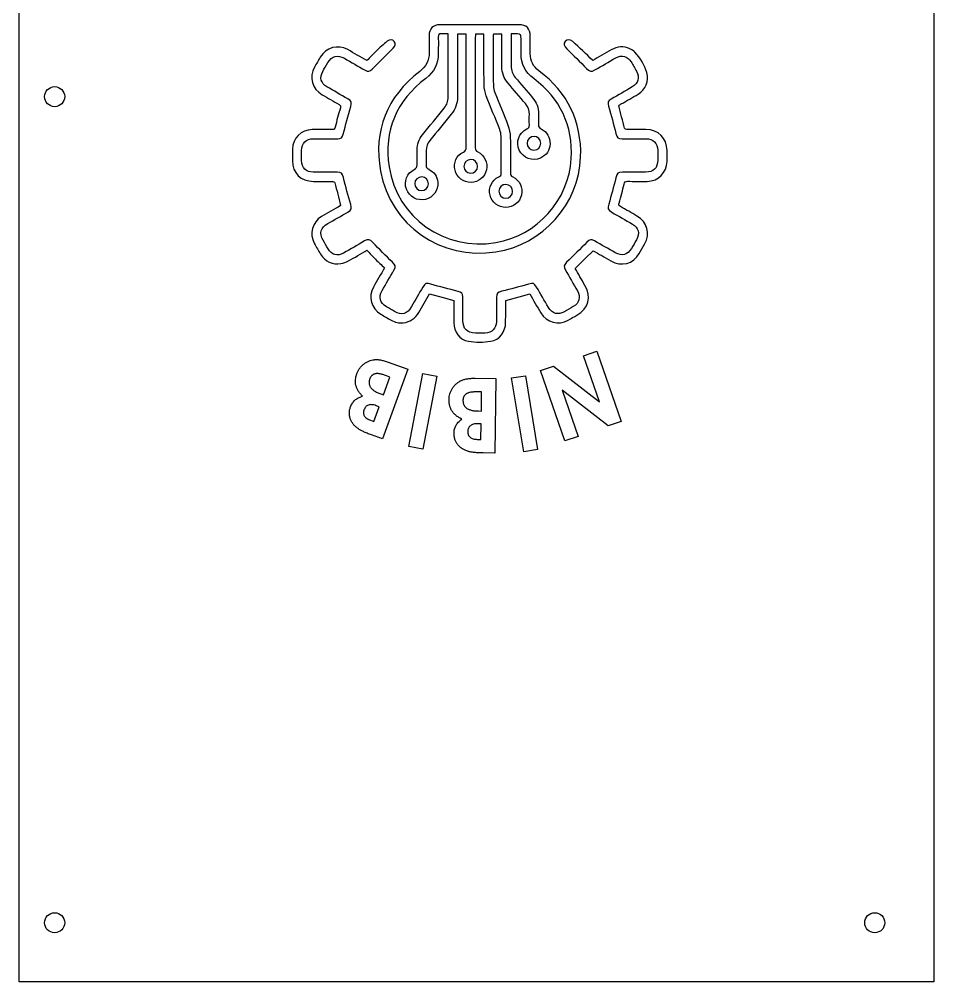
# Model space of a CAD drawing. Header units: millimetres. Extents: x -75 to 80, y 3 to 312.
# Drawn here: x -75.5 to 79.5, y 3 to 166.1 of the extents above; entities that cross this region are included whole.
import ezdxf

# ---------------------------------------------------------------- set-up
doc = ezdxf.new("R2010")
doc.units = ezdxf.units.MM

msp = doc.modelspace()

# ---------------------------------------------------------------- linework, layer by layer
at = {"color": 7, "linetype": 'Continuous', "lineweight": 25}
for p, q in [((-75.5, 3), (-75.5, 312)), ((79.5, 312), (79.5, 3)), ((0.24, 163.59), (-1.24, 163.59)), ((3.27, 163.61), (1.82, 163.61)), ((6.31, 163.59), (4.87, 163.59)), ((20.14, 109.09), (22.4, 109.87)), ((22.4, 109.87), (26.51, 97.94)), ((-12.95, 108.01), (-9.64, 106.81)), ((22.83, 101.26), (20.14, 109.09)), ((-9.64, 106.81), (-13.94, 94.99)), ((-9.45, 93.69), (-7.08, 106.09)), ((-7.08, 106.09), (-4.74, 105.64)), ((12.84, 106.57), (15.03, 107.33)), ((16.95, 94.65), (12.84, 106.57)), ((15.03, 107.33), (22.83, 101.26)), ((-13.77, 102.45), (-12.67, 105.48)), ((-12.67, 105.48), (-13.23, 105.68)), ((-4.74, 105.64), (-7.1, 93.24)), ((1.76, 105.27), (5.3, 105.22)), ((5.3, 105.22), (5.12, 92.59)), ((7.95, 105.33), (10.31, 105.71)), ((10, 92.81), (7.95, 105.33)), ((10.31, 105.71), (12.36, 93.2)), ((2.86, 102.96), (2.26, 102.97)), ((2.82, 99.72), (2.86, 102.96)), ((16.52, 103.28), (19.22, 95.43)), ((24.34, 97.19), (16.52, 103.28)), ((-14.23, 102.62), (-13.77, 102.45)), ((-15.4, 97.96), (-14.5, 100.45)), ((-14.5, 100.45), (-14.99, 100.62)), ((2.32, 99.73), (2.82, 99.72)), ((-15.98, 98.17), (-15.4, 97.96)), ((26.51, 97.94), (24.34, 97.19)), ((2.79, 97.58), (2.26, 97.58)), ((2.75, 94.91), (2.79, 97.58)), ((-13.94, 94.99), (-15.79, 95.67)), ((2.13, 94.92), (2.75, 94.91)), ((19.22, 95.43), (16.95, 94.65)), ((-7.1, 93.24), (-9.45, 93.69)), ((12.36, 93.2), (10, 92.81)), ((5.12, 92.59), (3.14, 92.62)), ((79.5, 3), (-75.5, 3))]:
    msp.add_line(p, q, dxfattribs=at)
at = {"color": 7, "linetype": 'Continuous', "lineweight": 25, "flags": 128}
for points in [[(18.74, 123.85), (20.44, 125.55), (21.78, 126.89)], [(-5.96, 119.56), (-3.66, 118.94), (-1.86, 118.46)], [(6.95, 118.47), (9.24, 119.08), (11.04, 119.56)]]:
    msp.add_lwpolyline(points, dxfattribs=at)
at = {"color": 7, "linetype": 'Continuous', "lineweight": 25}
for centre in [(-69.5, 153), (-69.5, 13), (69.5, 13)]:
    msp.add_circle(centre, 1.7, dxfattribs=at)
for points, knots in [([(2.51, 165.2), (0.28, 165.2), (-1.96, 165.2), (-4.19, 165.19), (-5.34, 165.19), (-6.03, 164.49), (-6.04, 163.36), (-6.04, 162.39), (-6.06, 161.43), (-6.03, 160.46), (-5.98, 159.1), (-6.56, 158.11), (-7.63, 157.28), (-13.17, 152.96), (-15.52, 147.28), (-14.27, 140.39)], [7, 7, 7, 7, 8, 8, 8, 9, 9, 9, 10, 10, 10, 11, 11, 11, 12, 12, 12, 12]), ([(-14.27, 140.39), (-12.58, 131.15), (-4.03, 125.28), (5.3, 126.69), (13.19, 127.88), (19.4, 134.8), (19.65, 142.76), (19.84, 148.83), (17.45, 153.71), (12.59, 157.37), (11.6, 158.12), (11.09, 159.07), (11.11, 160.31), (11.12, 161.29), (11.11, 162.28), (11.11, 163.26), (11.11, 164.54), (10.45, 165.19), (9.17, 165.2)], [1, 1, 1, 1, 2, 2, 2, 3, 3, 3, 4, 4, 4, 5, 5, 5, 6, 6, 6, 7, 7, 7, 7]), ([(-4.47, 160.33), (-4.44, 158.55), (-5.18, 157.18), (-6.6, 156.1), (-11.56, 152.3), (-13.75, 147.26), (-12.81, 141.09), (-11.49, 132.47), (-3.36, 126.8), (5.26, 128.27), (12.24, 129.46), (17.68, 135.45), (18.06, 142.5), (18.37, 148.13), (16.2, 152.67), (11.69, 156.08), (10.27, 157.16), (9.52, 158.52), (9.55, 160.31), (9.57, 161.27), (9.57, 162.23), (9.54, 163.2), (9.54, 163.34), (9.38, 163.6), (9.28, 163.61)], [3, 3, 3, 3, 4, 4, 4, 5, 5, 5, 6, 6, 6, 7, 7, 7, 8, 8, 8, 9, 9, 9, 10, 10, 10, 11, 11, 11, 11]), ([(-3.47, 151.05), (-3.01, 151.61), (-2.8, 152.21), (-2.8, 152.93), (-2.82, 156.31), (-2.81, 159.68), (-2.81, 163.06), (-2.81, 163.22), (-2.81, 163.39), (-2.81, 163.63)], [76, 76, 76, 76, 77, 77, 77, 78, 78, 78, 79, 79, 79, 79]), ([(-1.24, 163.59), (-1.24, 163.35), (-1.24, 163.16), (-1.24, 162.96), (-1.24, 159.62), (-1.25, 156.27), (-1.23, 152.93), (-1.23, 151.83), (-1.57, 150.89), (-2.27, 150.04)], [61, 61, 61, 61, 62, 62, 62, 63, 63, 63, 64, 64, 64, 64]), ([(-0.23, 143.6), (0.17, 143.79), (0.25, 144.01), (0.25, 144.4), (0.24, 150.6), (0.24, 156.8), (0.24, 163.01), (0.24, 163.2), (0.24, 163.39), (0.24, 163.59)], [57, 57, 57, 57, 58, 58, 58, 59, 59, 59, 60, 60, 60, 60]), ([(1.82, 163.61), (1.81, 163.41), (1.8, 163.23), (1.8, 163.06), (1.8, 156.82), (1.8, 150.58), (1.79, 144.34), (1.79, 143.99), (1.87, 143.79), (2.22, 143.63), (3.38, 143.1), (3.97, 141.82), (3.69, 140.6), (3.4, 139.35), (2.34, 138.49), (1.07, 138.47)], [50, 50, 50, 50, 51, 51, 51, 52, 52, 52, 53, 53, 53, 54, 54, 54, 55, 55, 55, 55]), ([(4.87, 163.59), (4.86, 163.46), (4.84, 163.38), (4.84, 163.3), (4.84, 160.47), (4.83, 157.64), (4.86, 154.81), (4.86, 154.44), (4.97, 154.06), (5.11, 153.71), (5.84, 151.85), (6.63, 150.02), (7.33, 148.15), (7.57, 147.51), (7.71, 146.8), (7.73, 146.12), (7.78, 144.11), (7.75, 142.1), (7.74, 140.08), (7.74, 139.75), (7.8, 139.56), (8.14, 139.4), (9.32, 138.86), (9.92, 137.57), (9.62, 136.33), (9.33, 135.1), (8.24, 134.24), (6.97, 134.23), (5.72, 134.21), (4.58, 135.1), (4.29, 136.3), (3.99, 137.58), (4.58, 138.86), (5.78, 139.41), (6.1, 139.56), (6.18, 139.72), (6.18, 140.04), (6.17, 142.12), (6.19, 144.2), (6.16, 146.28), (6.16, 146.67), (6.08, 147.08), (5.94, 147.44), (5.19, 149.34), (4.39, 151.23), (3.66, 153.14), (3.44, 153.73), (3.3, 154.39), (3.29, 155.02), (3.25, 157.68), (3.27, 160.34), (3.27, 163.01), (3.27, 163.2), (3.27, 163.39), (3.27, 163.61)], [31, 31, 31, 31, 32, 32, 32, 33, 33, 33, 34, 34, 34, 35, 35, 35, 36, 36, 36, 37, 37, 37, 38, 38, 38, 39, 39, 39, 40, 40, 40, 41, 41, 41, 42, 42, 42, 43, 43, 43, 44, 44, 44, 45, 45, 45, 46, 46, 46, 47, 47, 47, 48, 48, 48, 49, 49, 49, 49]), ([(7.31, 155.32), (6.63, 156.12), (6.3, 157.03), (6.3, 158.07), (6.31, 159.71), (6.31, 161.36), (6.31, 163.01), (6.31, 163.2), (6.31, 163.39), (6.31, 163.59)], [27, 27, 27, 27, 28, 28, 28, 29, 29, 29, 30, 30, 30, 30]), ([(7.87, 163.63), (7.87, 163.4), (7.87, 163.22), (7.87, 163.04), (7.87, 161.43), (7.89, 159.82), (7.87, 158.2), (7.86, 157.45), (8.09, 156.82), (8.58, 156.25)], [12, 12, 12, 12, 13, 13, 13, 14, 14, 14, 15, 15, 15, 15]), ([(-16.57, 159.1), (-17.66, 159.73), (-18.74, 160.36), (-19.83, 160.97), (-21.51, 161.9), (-23.49, 161.36), (-24.47, 159.7), (-24.8, 159.14), (-25.13, 158.58), (-25.44, 158.02)], [34, 34, 34, 34, 35, 35, 35, 36, 36, 36, 37, 37, 37, 37]), ([(-20.4, 159.5), (-19.23, 158.83), (-18.06, 158.15), (-16.89, 157.48), (-16.39, 157.19), (-16.07, 157.26), (-15.69, 157.65), (-14.51, 158.84), (-13.32, 160.02), (-12.12, 161.2), (-11.75, 161.57), (-11.66, 161.99), (-11.94, 162.35), (-12.23, 162.71), (-12.72, 162.75), (-13.14, 162.39), (-13.77, 161.86), (-14.4, 161.31), (-15, 160.73)], [38, 38, 38, 38, 39, 39, 39, 40, 40, 40, 41, 41, 41, 42, 42, 42, 43, 43, 43, 44, 44, 44, 44]), ([(21.72, 159.14), (20.55, 160.24), (19.44, 161.29), (18.31, 162.32), (17.84, 162.74), (17.34, 162.73), (17.03, 162.36), (16.72, 161.98), (16.85, 161.55), (17.3, 161.11), (18.44, 160.01), (19.56, 158.9), (20.66, 157.77), (21.16, 157.25), (21.42, 157.17), (22.04, 157.52), (23.24, 158.21), (24.43, 158.91), (25.64, 159.58), (26.61, 160.13), (27.61, 159.85), (28.19, 158.91), (28.51, 158.38), (28.81, 157.85), (29.11, 157.31), (29.72, 156.25), (29.44, 155.25), (28.38, 154.64)], [108, 108, 108, 108, 109, 109, 109, 110, 110, 110, 111, 111, 111, 112, 112, 112, 113, 113, 113, 114, 114, 114, 115, 115, 115, 116, 116, 116, 117, 117, 117, 117]), ([(26.53, 151.77), (27.49, 152.32), (28.45, 152.85), (29.39, 153.42), (30.66, 154.19), (31.31, 155.65), (30.88, 157.07), (30.49, 158.37), (29.78, 159.52), (28.86, 160.53), (28.64, 160.78), (28.31, 160.97), (28, 161.11)], [119, 119, 119, 119, 120, 120, 120, 121, 121, 121, 122, 122, 122, 123, 123, 123, 123]), ([(-25.44, 158.02), (-26.42, 156.29), (-25.88, 154.32), (-24.16, 153.32), (-23.21, 152.77), (-22.26, 152.21), (-21.3, 151.68), (-21.03, 151.53), (-20.99, 151.39), (-21.07, 151.1)], [31, 31, 31, 31, 32, 32, 32, 33, 33, 33, 34, 34, 34, 34]), ([(-19.32, 151.34), (-19.13, 152.01), (-19.18, 152.26), (-19.79, 152.62), (-20.99, 153.31), (-22.19, 153.99), (-23.38, 154.68), (-24.37, 155.26), (-24.63, 156.27), (-24.07, 157.26)], [46, 46, 46, 46, 47, 47, 47, 48, 48, 48, 49, 49, 49, 49]), ([(8.58, 156.25), (9.57, 155.12), (10.52, 153.96), (11.5, 152.82), (12.19, 152.03), (12.53, 151.12), (12.52, 150.08), (12.52, 149.47), (12.54, 148.85), (12.51, 148.24)], [15, 15, 15, 15, 16, 16, 16, 17, 17, 17, 18, 18, 18, 18]), ([(28.38, 154.64), (27.2, 153.95), (26.01, 153.28), (24.83, 152.59), (24.28, 152.28), (24.21, 151.99), (24.38, 151.39), (24.82, 149.84), (25.24, 148.29), (25.64, 146.73)], [105, 105, 105, 105, 106, 106, 106, 107, 107, 107, 108, 108, 108, 108]), ([(12.51, 148.24), (12.5, 147.88), (12.6, 147.69), (12.95, 147.52), (13.98, 147.01), (14.5, 146.13), (14.46, 144.98), (14.42, 143.86), (13.85, 143.05), (12.84, 142.6), (11.47, 141.98), (9.88, 142.59), (9.25, 143.94), (8.62, 145.29), (9.18, 146.89), (10.54, 147.53), (10.87, 147.69), (10.98, 147.85), (10.97, 148.2), (10.94, 148.8), (10.95, 149.4), (10.96, 150), (10.97, 150.69), (10.75, 151.29), (10.29, 151.82)], [18, 18, 18, 18, 19, 19, 19, 20, 20, 20, 21, 21, 21, 22, 22, 22, 23, 23, 23, 24, 24, 24, 25, 25, 25, 26, 26, 26, 26]), ([(-21.07, 151.1), (-21.39, 150.01), (-21.69, 148.92), (-21.96, 147.83), (-22.03, 147.53), (-22.13, 147.41), (-22.45, 147.42), (-23.58, 147.44), (-24.72, 147.44), (-25.85, 147.42), (-27.73, 147.39), (-29.16, 145.96), (-29.2, 144.09), (-29.21, 143.46), (-29.21, 142.83), (-29.2, 142.19), (-29.2, 140.03), (-27.8, 138.65), (-25.62, 138.65), (-24.57, 138.64), (-23.52, 138.66), (-22.47, 138.64), (-22.31, 138.63), (-22.05, 138.51), (-22.02, 138.4), (-21.67, 137.14), (-21.36, 135.86), (-21.04, 134.57)], [22, 22, 22, 22, 23, 23, 23, 24, 24, 24, 25, 25, 25, 26, 26, 26, 27, 27, 27, 28, 28, 28, 29, 29, 29, 30, 30, 30, 31, 31, 31, 31]), ([(27.57, 138.66), (28.69, 138.63), (29.81, 138.63), (30.93, 138.65), (32.84, 138.68), (34.27, 140.12), (34.29, 142.02), (34.3, 142.64), (34.29, 143.25), (34.29, 143.87), (34.28, 146), (32.86, 147.42), (30.7, 147.43), (29.63, 147.43), (28.57, 147.42), (27.5, 147.44), (27.36, 147.44), (27.13, 147.55), (27.1, 147.66), (26.75, 148.92), (26.44, 150.2), (26.11, 151.51)], [124, 124, 124, 124, 125, 125, 125, 126, 126, 126, 127, 127, 127, 128, 128, 128, 129, 129, 129, 130, 130, 130, 131, 131, 131, 131]), ([(-27.65, 143.85), (-27.64, 145.13), (-26.9, 145.86), (-25.62, 145.86), (-24.25, 145.87), (-22.88, 145.86), (-21.52, 145.86), (-20.94, 145.87), (-20.72, 146.09), (-20.58, 146.63)], [50, 50, 50, 50, 51, 51, 51, 52, 52, 52, 53, 53, 53, 53]), ([(-8.07, 141.45), (-8.1, 142.28), (-8.07, 143.11), (-8.08, 143.95), (-8.09, 144.92), (-7.77, 145.77), (-7.16, 146.52)], [73, 73, 73, 73, 74, 74, 74, 75, 75, 75, 75]), ([(11.74, 143.93), (12.4, 143.94), (12.91, 144.47), (12.9, 145.11), (12.89, 145.74), (12.37, 146.25), (11.75, 146.26), (11.11, 146.27), (10.57, 145.73), (10.57, 145.09)], [0, 0, 0, 0, 1, 1, 1, 2, 2, 2, 3, 3, 3, 3]), ([(25.64, 146.73), (25.82, 146.04), (25.98, 145.86), (26.69, 145.86), (28.04, 145.86), (29.39, 145.87), (30.74, 145.86), (31.97, 145.86), (32.71, 145.12), (32.72, 143.91), (32.72, 143.36), (32.72, 142.81), (32.72, 142.27), (32.72, 140.92), (32.01, 140.2), (30.66, 140.2), (29.36, 140.19), (28.05, 140.2), (26.75, 140.2), (25.95, 140.19), (25.82, 140.03), (25.62, 139.25)], [98, 98, 98, 98, 99, 99, 99, 100, 100, 100, 101, 101, 101, 102, 102, 102, 103, 103, 103, 104, 104, 104, 105, 105, 105, 105]), ([(-6.52, 143.85), (-6.52, 143.03), (-6.51, 142.22), (-6.53, 141.4), (-6.54, 141.04), (-6.45, 140.85), (-6.1, 140.69)], [66, 66, 66, 66, 67, 67, 67, 68, 68, 68, 68]), ([(-20.56, 139.28), (-20.74, 140.01), (-20.88, 140.19), (-21.62, 140.19), (-22.97, 140.2), (-24.32, 140.19), (-25.67, 140.2), (-26.9, 140.21), (-27.63, 140.94), (-27.65, 142.16)], [54, 54, 54, 54, 55, 55, 55, 56, 56, 56, 57, 57, 57, 57]), ([(2.18, 141.18), (2.19, 141.83), (1.66, 142.36), (1.02, 142.36), (0.38, 142.36), (-0.16, 141.81), (-0.15, 141.18)], [0, 0, 0, 0, 1, 1, 1, 2, 2, 2, 2]), ([(-6.1, 140.69), (-5.18, 140.26), (-4.68, 139.5), (-4.58, 138.5), (-4.44, 137.15), (-5.35, 135.89), (-6.66, 135.59), (-8.04, 135.28), (-9.4, 136.01), (-9.88, 137.32)], [68, 68, 68, 68, 69, 69, 69, 70, 70, 70, 71, 71, 71, 71]), ([(-0.15, 141.18), (-0.14, 140.55), (0.36, 140.05), (1, 140.03), (1.65, 140.02), (2.18, 140.53), (2.18, 141.18)], [2, 2, 2, 2, 3, 3, 3, 4, 4, 4, 4]), ([(-6.13, 138.25), (-6.14, 138.88), (-6.64, 139.39), (-7.27, 139.41), (-7.93, 139.42), (-8.46, 138.91), (-8.47, 138.26)], [2, 2, 2, 2, 3, 3, 3, 4, 4, 4, 4]), ([(25.62, 139.25), (25.25, 137.75), (24.85, 136.26), (24.42, 134.78), (24.21, 134.06), (24.26, 133.8), (24.91, 133.42), (26.08, 132.75), (27.25, 132.08), (28.42, 131.4), (29.45, 130.8), (29.71, 129.8), (29.12, 128.76), (28.84, 128.27), (28.56, 127.78), (28.27, 127.29), (27.62, 126.17), (26.65, 125.9), (25.52, 126.54), (24.35, 127.21), (23.18, 127.89), (22.01, 128.56), (21.43, 128.9), (21.16, 128.81), (20.7, 128.34), (19.58, 127.19), (18.44, 126.05), (17.28, 124.93), (16.81, 124.48), (16.73, 124.19), (17.06, 123.62), (17.74, 122.44), (18.43, 121.26), (19.1, 120.08), (19.7, 119.04), (19.44, 118.04), (18.41, 117.43), (17.91, 117.14), (17.41, 116.85), (16.9, 116.56), (15.79, 115.93), (14.82, 116.19), (14.18, 117.28), (13.51, 118.43), (12.85, 119.59), (12.18, 120.74), (11.79, 121.4), (11.57, 121.44), (10.82, 121.22), (9.32, 120.79), (7.81, 120.38), (6.29, 120.01), (5.59, 119.84), (5.38, 119.67), (5.38, 118.95), (5.37, 117.59), (5.38, 116.23), (5.37, 114.86), (5.37, 113.71), (4.62, 112.97), (3.46, 112.94), (2.91, 112.93), (2.36, 112.94), (1.81, 112.94), (0.4, 112.95), (-0.3, 113.65), (-0.31, 115.07), (-0.31, 116.4), (-0.3, 117.73), (-0.31, 119.06), (-0.31, 119.67), (-0.53, 119.85), (-1.12, 120), (-2.67, 120.38), (-4.22, 120.79), (-5.75, 121.23), (-6.49, 121.44), (-6.72, 121.4), (-7.11, 120.73)], [72, 72, 72, 72, 73, 73, 73, 74, 74, 74, 75, 75, 75, 76, 76, 76, 77, 77, 77, 78, 78, 78, 79, 79, 79, 80, 80, 80, 81, 81, 81, 82, 82, 82, 83, 83, 83, 84, 84, 84, 85, 85, 85, 86, 86, 86, 87, 87, 87, 88, 88, 88, 89, 89, 89, 90, 90, 90, 91, 91, 91, 92, 92, 92, 93, 93, 93, 94, 94, 94, 95, 95, 95, 96, 96, 96, 97, 97, 97, 98, 98, 98, 98]), ([(21.78, 126.89), (22.69, 126.36), (23.73, 125.76), (24.77, 125.17), (26.58, 124.13), (28.55, 124.65), (29.59, 126.44), (29.9, 126.96), (30.2, 127.47), (30.49, 128), (31.5, 129.77), (30.97, 131.73), (29.2, 132.76), (28.26, 133.31), (27.33, 133.85), (26.38, 134.38), (26.11, 134.53), (26.07, 134.67), (26.16, 134.97), (26.47, 136.04), (26.77, 137.11), (27.03, 138.19), (27.11, 138.52), (27.2, 138.67), (27.57, 138.66)], [131, 131, 131, 131, 132, 132, 132, 133, 133, 133, 134, 134, 134, 135, 135, 135, 136, 136, 136, 137, 137, 137, 138, 138, 138, 139, 139, 139, 139]), ([(-8.47, 138.26), (-8.48, 137.62), (-7.95, 137.08), (-7.31, 137.08), (-6.67, 137.07), (-6.13, 137.61), (-6.13, 138.25)], [0, 0, 0, 0, 1, 1, 1, 2, 2, 2, 2]), ([(6.97, 138.12), (6.32, 138.12), (5.78, 137.6), (5.78, 136.96), (5.78, 136.33), (6.34, 135.78), (6.97, 135.79)], [0, 0, 0, 0, 1, 1, 1, 2, 2, 2, 2]), ([(6.97, 135.79), (7.59, 135.79), (8.11, 136.31), (8.12, 136.93), (8.13, 137.59), (7.62, 138.11), (6.97, 138.12)], [2, 2, 2, 2, 3, 3, 3, 4, 4, 4, 4]), ([(-21.04, 134.57), (-21.03, 134.58), (-21.05, 134.54), (-21.07, 134.53), (-22.14, 133.91), (-23.21, 133.3), (-24.27, 132.67), (-25.86, 131.72), (-26.38, 129.77), (-25.5, 128.15)], [19, 19, 19, 19, 20, 20, 20, 21, 21, 21, 22, 22, 22, 22]), ([(-23.99, 128.67), (-24.67, 129.85), (-24.41, 130.79), (-23.22, 131.48), (-22.07, 132.14), (-20.93, 132.79), (-19.79, 133.45), (-19.17, 133.81), (-19.13, 134.05), (-19.32, 134.72)], [58, 58, 58, 58, 59, 59, 59, 60, 60, 60, 61, 61, 61, 61]), ([(-9.03, 117.41), (-9.75, 116.16), (-10.67, 115.9), (-11.91, 116.61), (-12.36, 116.87), (-12.81, 117.13), (-13.26, 117.39), (-14.39, 118.04), (-14.65, 119), (-14.01, 120.13), (-13.34, 121.28), (-12.67, 122.43), (-12, 123.58), (-11.64, 124.22), (-11.72, 124.46), (-12.24, 124.96), (-13.38, 126.05), (-14.5, 127.17), (-15.59, 128.3), (-16.1, 128.82), (-16.34, 128.9), (-16.98, 128.54), (-18.16, 127.86), (-19.34, 127.16), (-20.53, 126.49)], [63, 63, 63, 63, 64, 64, 64, 65, 65, 65, 66, 66, 66, 67, 67, 67, 68, 68, 68, 69, 69, 69, 70, 70, 70, 71, 71, 71, 71]), ([(-25.5, 128.15), (-25.16, 127.52), (-24.8, 126.9), (-24.43, 126.29), (-23.69, 125.07), (-22.38, 124.45), (-20.97, 124.7), (-20.54, 124.78), (-20.11, 124.95), (-19.72, 125.16), (-18.65, 125.74), (-17.61, 126.36), (-16.56, 126.96)], [15, 15, 15, 15, 16, 16, 16, 17, 17, 17, 18, 18, 18, 19, 19, 19, 19]), ([(-20.53, 126.49), (-21.55, 125.92), (-22.55, 126.2), (-23.14, 127.2), (-23.43, 127.69), (-23.71, 128.18), (-23.99, 128.67)], [61, 61, 61, 61, 62, 62, 62, 63, 63, 63, 63]), ([(-13.59, 123.99), (-14.22, 122.89), (-14.86, 121.82), (-15.46, 120.73), (-16.39, 119.08), (-15.86, 117.11), (-14.23, 116.14), (-13.64, 115.79), (-13.05, 115.45), (-12.45, 115.12), (-11.82, 114.76), (-11.15, 114.6), (-10.43, 114.68), (-9.25, 114.82), (-8.37, 115.4), (-7.78, 116.43)], [8, 8, 8, 8, 9, 9, 9, 10, 10, 10, 11, 11, 11, 12, 12, 12, 13, 13, 13, 13]), ([(11.04, 119.56), (11.65, 118.51), (12.26, 117.42), (12.9, 116.36), (13.9, 114.7), (15.87, 114.19), (17.56, 115.13), (18.05, 115.41), (18.54, 115.7), (19.03, 115.98), (21.03, 117.14), (21.54, 119.02), (20.38, 121.02), (19.8, 122.01), (19.23, 123), (18.74, 123.85)], [140, 140, 140, 140, 141, 141, 141, 142, 142, 142, 143, 143, 143, 144, 144, 144, 145, 145, 145, 145]), ([(-1.85, 114.69), (-1.83, 113.15), (-0.85, 111.78), (0.64, 111.55), (1.87, 111.35), (3.18, 111.35), (4.41, 111.54), (5.95, 111.78), (6.93, 113.19), (6.94, 114.76)], [2, 2, 2, 2, 3, 3, 3, 4, 4, 4, 5, 5, 5, 5]), ([(-18.28, 106.05), (-18.21, 106.21), (-18.09, 106.53), (-17.82, 106.96), (-17.49, 107.35), (-17.11, 107.69), (-16.7, 107.97), (-16.26, 108.19), (-15.81, 108.34), (-15.41, 108.42), (-15.08, 108.44), (-14.82, 108.44), (-14.54, 108.42), (-14.25, 108.38), (-13.95, 108.31), (-13.62, 108.24), (-13.29, 108.13), (-13.06, 108.05), (-12.95, 108.01)], [0, 0, 0, 0, 0.0809389, 0.1592604, 0.2374714, 0.3163456, 0.3950673, 0.4705862, 0.5450447, 0.6196056, 0.6581557, 0.6989842, 0.742338, 0.7879697, 0.8364789, 0.8879138, 0.9425873, 1, 1, 1, 1]), ([(-17.32, 102.24), (-17.39, 102.31), (-17.53, 102.46), (-17.73, 102.69), (-17.9, 102.91), (-18.05, 103.14), (-18.18, 103.37), (-18.28, 103.61), (-18.37, 103.84), (-18.46, 104.15), (-18.52, 104.55), (-18.52, 105.05), (-18.44, 105.55), (-18.33, 105.88), (-18.28, 106.05)], [0, 0, 0, 0, 0.074003, 0.145171, 0.212913, 0.278022, 0.341456, 0.402402, 0.461475, 0.519611, 0.634684, 0.75144, 0.872616, 1, 1, 1, 1]), ([(-13.23, 105.68), (-13.34, 105.72), (-13.56, 105.8), (-13.87, 105.9), (-14.16, 105.97), (-14.42, 106.03), (-14.66, 106.06), (-14.88, 106.07), (-15.07, 106.06), (-15.24, 106.02), (-15.39, 105.97), (-15.52, 105.9), (-15.65, 105.82), (-15.77, 105.72), (-15.87, 105.6), (-15.96, 105.47), (-16.04, 105.33), (-16.08, 105.22), (-16.1, 105.17)], [0, 0, 0, 0, 0.1069053, 0.2051372, 0.295099, 0.375492, 0.4479648, 0.5130431, 0.570529, 0.6212242, 0.6681446, 0.7136346, 0.7583923, 0.8039337, 0.8499796, 0.8972848, 0.9475804, 1, 1, 1, 1]), ([(-16.1, 105.17), (-16.12, 105.1), (-16.16, 104.98), (-16.2, 104.79), (-16.21, 104.61), (-16.21, 104.43), (-16.18, 104.26), (-16.13, 104.08), (-16.06, 103.92), (-15.97, 103.75), (-15.85, 103.59), (-15.7, 103.43), (-15.53, 103.28), (-15.33, 103.14), (-15.09, 103), (-14.83, 102.87), (-14.54, 102.74), (-14.34, 102.66), (-14.23, 102.62)], [0, 0, 0, 0, 0.055121, 0.107994, 0.158677, 0.20849, 0.25819, 0.307728, 0.358451, 0.411304, 0.466791, 0.525659, 0.589697, 0.659569, 0.734838, 0.816602, 0.904498, 1, 1, 1, 1]), ([(-2.65, 101.65), (-2.64, 101.82), (-2.63, 102.16), (-2.51, 102.66), (-2.33, 103.14), (-2.08, 103.58), (-1.79, 103.99), (-1.44, 104.34), (-1.06, 104.64), (-0.71, 104.84), (-0.41, 104.97), (-0.16, 105.06), (0.11, 105.13), (0.4, 105.18), (0.71, 105.23), (1.04, 105.26), (1.4, 105.27), (1.64, 105.27), (1.76, 105.27)], [0, 0, 0, 0, 0.081092, 0.159929, 0.237797, 0.316705, 0.395109, 0.470686, 0.544845, 0.619393, 0.658075, 0.698856, 0.742094, 0.787882, 0.83646, 0.887947, 0.942422, 1, 1, 1, 1]), ([(2.26, 102.97), (2.14, 102.97), (1.91, 102.97), (1.58, 102.96), (1.29, 102.93), (1.02, 102.9), (0.78, 102.85), (0.57, 102.78), (0.39, 102.71), (0.24, 102.62), (0.12, 102.52), (0.01, 102.41), (-0.08, 102.29), (-0.15, 102.16), (-0.22, 102.02), (-0.26, 101.86), (-0.29, 101.7), (-0.29, 101.58), (-0.29, 101.53)], [0, 0, 0, 0, 0.1073338, 0.205639, 0.295028, 0.3756648, 0.4488224, 0.5133523, 0.5710305, 0.6215536, 0.668157, 0.7139134, 0.7589807, 0.8043044, 0.8506834, 0.8979535, 0.9473867, 1, 1, 1, 1]), ([(-19.35, 100.42), (-19.31, 100.53), (-19.22, 100.75), (-19.05, 101.04), (-18.86, 101.31), (-18.63, 101.55), (-18.36, 101.76), (-18.05, 101.95), (-17.7, 102.11), (-17.45, 102.19), (-17.32, 102.24)], [0, 0, 0, 0, 0.123848, 0.243619, 0.359748, 0.475268, 0.594679, 0.720731, 0.855239, 1, 1, 1, 1]), ([(-0.48, 98.34), (-0.57, 98.39), (-0.76, 98.48), (-1.01, 98.63), (-1.25, 98.79), (-1.47, 98.96), (-1.67, 99.14), (-1.85, 99.32), (-2.01, 99.51), (-2.15, 99.72), (-2.27, 99.93), (-2.38, 100.15), (-2.46, 100.37), (-2.53, 100.61), (-2.59, 100.86), (-2.63, 101.11), (-2.65, 101.38), (-2.65, 101.55), (-2.65, 101.65)], [0, 0, 0, 0, 0.074094, 0.145125, 0.213044, 0.27859, 0.341557, 0.402274, 0.461961, 0.520163, 0.577613, 0.635219, 0.692824, 0.751549, 0.811688, 0.872828, 0.935293, 1, 1, 1, 1]), ([(-0.29, 101.53), (-0.29, 101.46), (-0.29, 101.33), (-0.26, 101.14), (-0.22, 100.96), (-0.15, 100.79), (-0.07, 100.64), (0.04, 100.49), (0.16, 100.35), (0.3, 100.22), (0.47, 100.11), (0.66, 100.01), (0.87, 99.93), (1.11, 99.86), (1.38, 99.8), (1.67, 99.76), (1.99, 99.74), (2.21, 99.73), (2.32, 99.73)], [0, 0, 0, 0, 0.055246, 0.108097, 0.159252, 0.208542, 0.258252, 0.308523, 0.359131, 0.41174, 0.466709, 0.526539, 0.590414, 0.659634, 0.73487, 0.817046, 0.905094, 1, 1, 1, 1]), ([(-18.08, 96.74), (-18.15, 96.79), (-18.3, 96.91), (-18.52, 97.09), (-18.71, 97.28), (-18.88, 97.48), (-19.04, 97.7), (-19.17, 97.92), (-19.29, 98.15), (-19.39, 98.4), (-19.46, 98.64), (-19.52, 98.89), (-19.55, 99.14), (-19.55, 99.4), (-19.54, 99.65), (-19.5, 99.91), (-19.44, 100.17), (-19.38, 100.34), (-19.35, 100.42)], [0, 0, 0, 0, 0.068047, 0.133936, 0.198773, 0.262112, 0.323894, 0.385348, 0.447398, 0.509121, 0.570947, 0.631407, 0.690967, 0.751304, 0.811704, 0.872704, 0.935329, 1, 1, 1, 1]), ([(-17.07, 99.93), (-17.1, 99.84), (-17.15, 99.67), (-17.17, 99.4), (-17.12, 99.14), (-17.02, 98.9), (-16.85, 98.68), (-16.62, 98.48), (-16.33, 98.3), (-16.1, 98.21), (-15.98, 98.17)], [0, 0, 0, 0, 0.118898, 0.229706, 0.337572, 0.447362, 0.564491, 0.691301, 0.835813, 1, 1, 1, 1]), ([(-14.99, 100.62), (-15.12, 100.67), (-15.36, 100.75), (-15.72, 100.81), (-16.04, 100.8), (-16.33, 100.73), (-16.58, 100.61), (-16.79, 100.43), (-16.96, 100.2), (-17.03, 100.02), (-17.07, 99.93)], [0, 0, 0, 0, 0.1632, 0.306955, 0.434678, 0.550378, 0.659568, 0.767601, 0.879355, 1, 1, 1, 1]), ([(-1.81, 95.95), (-1.81, 96.07), (-1.8, 96.3), (-1.73, 96.63), (-1.63, 96.96), (-1.49, 97.26), (-1.31, 97.55), (-1.08, 97.83), (-0.8, 98.1), (-0.59, 98.26), (-0.48, 98.34)], [0, 0, 0, 0, 0.12336, 0.2432, 0.360003, 0.475759, 0.594803, 0.720893, 0.855257, 1, 1, 1, 1]), ([(-15.79, 95.67), (-15.92, 95.72), (-16.17, 95.81), (-16.53, 95.95), (-16.86, 96.09), (-17.16, 96.23), (-17.43, 96.35), (-17.67, 96.48), (-17.89, 96.61), (-18.02, 96.7), (-18.08, 96.74)], [0, 0, 0, 0, 0.164275, 0.31692, 0.458554, 0.58912, 0.707473, 0.815959, 0.912935, 1, 1, 1, 1]), ([(2.26, 97.58), (2.13, 97.58), (1.87, 97.58), (1.51, 97.52), (1.2, 97.41), (0.96, 97.24), (0.76, 97.04), (0.63, 96.8), (0.54, 96.53), (0.53, 96.33), (0.52, 96.23)], [0, 0, 0, 0, 0.1638043, 0.3073589, 0.435368, 0.5512353, 0.6605222, 0.7675644, 0.8794394, 1, 1, 1, 1]), ([(0.62, 92.87), (0.53, 92.9), (0.34, 92.95), (0.09, 93.06), (-0.16, 93.18), (-0.39, 93.31), (-0.61, 93.47), (-0.81, 93.63), (-1, 93.82), (-1.17, 94.01), (-1.32, 94.22), (-1.46, 94.44), (-1.57, 94.67), (-1.66, 94.91), (-1.73, 95.16), (-1.78, 95.41), (-1.81, 95.68), (-1.81, 95.86), (-1.81, 95.95)], [0, 0, 0, 0, 0.068018, 0.134057, 0.198267, 0.261529, 0.323687, 0.385143, 0.446738, 0.508901, 0.570779, 0.631151, 0.691332, 0.751239, 0.811725, 0.872873, 0.935697, 1, 1, 1, 1]), ([(0.52, 96.23), (0.52, 96.14), (0.53, 95.96), (0.6, 95.7), (0.73, 95.47), (0.91, 95.28), (1.14, 95.12), (1.43, 95.01), (1.76, 94.94), (2.01, 94.93), (2.13, 94.92)], [0, 0, 0, 0, 0.120062, 0.230019, 0.338683, 0.447902, 0.564307, 0.692121, 0.835587, 1, 1, 1, 1]), ([(3.14, 92.62), (3, 92.62), (2.73, 92.62), (2.35, 92.64), (1.99, 92.66), (1.66, 92.69), (1.35, 92.73), (1.08, 92.77), (0.84, 92.81), (0.69, 92.85), (0.62, 92.87)], [0, 0, 0, 0, 0.164266, 0.316586, 0.457999, 0.588725, 0.70771, 0.816042, 0.913052, 1, 1, 1, 1])]:
    msp.add_open_spline(points, degree=3, knots=knots, dxfattribs=at)
for points in [[(9.17, 165.2), (6.95, 165.2), (4.73, 165.2), (2.51, 165.2)], [(-3.92, 163.64), (-4.38, 163.69), (-4.49, 163.5), (-4.48, 163.07)], [(-2.81, 163.63), (-3.23, 163.63), (-3.58, 163.6), (-3.92, 163.64)], [(9.28, 163.61), (8.83, 163.65), (8.39, 163.63), (7.87, 163.63)], [(-4.48, 163.07), (-4.45, 162.16), (-4.48, 161.24), (-4.47, 160.33)], [(28, 161.11), (26.92, 161.59), (25.86, 161.52), (24.83, 160.93)], [(-23.19, 158.77), (-22.52, 159.9), (-21.56, 160.16), (-20.4, 159.5)], [(-15, 160.73), (-15.54, 160.22), (-16.04, 159.66), (-16.57, 159.1)], [(24.83, 160.93), (23.77, 160.32), (22.7, 159.71), (21.72, 159.14)], [(-24.07, 157.26), (-23.78, 157.77), (-23.49, 158.27), (-23.19, 158.77)], [(10.29, 151.82), (9.29, 152.98), (8.31, 154.16), (7.31, 155.32)], [(26.11, 151.51), (26.22, 151.58), (26.38, 151.68), (26.53, 151.77)], [(-20.58, 146.63), (-20.18, 148.2), (-19.77, 149.77), (-19.32, 151.34)], [(-7.16, 146.52), (-5.92, 148.03), (-4.71, 149.55), (-3.47, 151.05)], [(-2.27, 150.04), (-3.5, 148.56), (-4.7, 147.04), (-5.92, 145.55)], [(-5.92, 145.55), (-6.33, 145.05), (-6.53, 144.49), (-6.52, 143.85)], [(-27.65, 142.16), (-27.65, 142.72), (-27.65, 143.29), (-27.65, 143.85)], [(-1.64, 140.55), (-1.94, 141.78), (-1.38, 143.06), (-0.23, 143.6)], [(10.57, 145.09), (10.56, 144.45), (11.09, 143.93), (11.74, 143.93)], [(-9.88, 137.32), (-10.35, 138.61), (-9.8, 140.06), (-8.55, 140.66)], [(-8.55, 140.66), (-8.17, 140.84), (-8.06, 141.06), (-8.07, 141.45)], [(1.07, 138.47), (-0.23, 138.45), (-1.33, 139.29), (-1.64, 140.55)], [(-19.32, 134.72), (-19.76, 136.23), (-20.18, 137.76), (-20.56, 139.28)], [(-16.56, 126.96), (-16.06, 126.43), (-15.6, 125.92), (-15.12, 125.44)], [(-15.12, 125.44), (-14.63, 124.95), (-14.11, 124.48), (-13.59, 123.99)], [(-7.11, 120.73), (-7.75, 119.63), (-8.39, 118.52), (-9.03, 117.41)], [(-7.78, 116.43), (-7.17, 117.49), (-6.55, 118.55), (-5.96, 119.56)], [(-1.86, 118.46), (-1.86, 117.21), (-1.88, 115.95), (-1.85, 114.69)], [(6.94, 114.76), (6.95, 116.01), (6.95, 117.25), (6.95, 118.47)]]:
    msp.add_open_spline(points, degree=3, dxfattribs=at)

doc.saveas('drawing.dxf')
